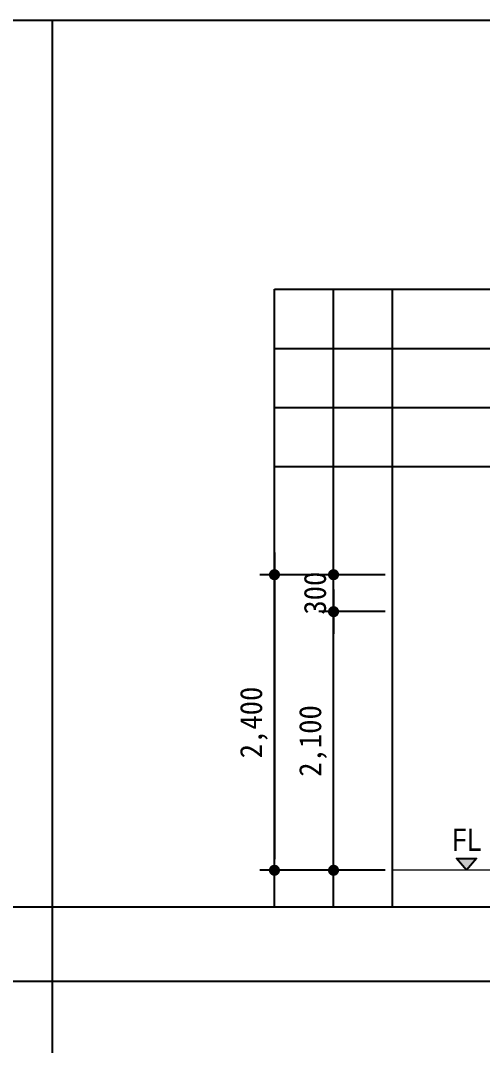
# Model space of a CAD drawing. Header units: millimetres. Extents: x -423835 to -174325, y -1379898 to -1311126.
# Drawn here: x -412830 to -409078, y -1336015 to -1327692 of the extents above; entities that cross this region are included whole.
import ezdxf
from ezdxf.enums import TextEntityAlignment as Align

# ---------------------------------------------------------------- set-up
doc = ezdxf.new("R2010")
doc.units = ezdxf.units.MM
doc.header["$LTSCALE"] = 100
doc.header["$MEASUREMENT"] = 0
doc.header["$PDSIZE"] = -10
doc.layers.get('0').update_dxf_attribs({"linetype": 'CONTINUOUS'})
doc.layers.get('Defpoints').update_dxf_attribs({"color": 153, "linetype": 'CONTINUOUS'})
doc.layers.add('A-DIMS', color=7, linetype='CONTINUOUS')
for name, color, linetype, lineweight in [('A-MKXS-TEXT1', 3, 'CONTINUOUS', 25), ('A-XXXX-FIN2', 6, 'CONTINUOUS', 20), ('A-XXXX-SYMB', 7, 'CONTINUOUS', 25)]:
    doc.layers.add(name, color=color, linetype=linetype, lineweight=lineweight)
doc.styles.add('HY울릉도L', font='')
doc.styles.add('돋움체', font='')
doc.styles.add('맑은고딕', font='malgun.ttf')
doc.styles.get('HY울릉도L').set_extended_font_data('HYwulM')
doc.styles.get('돋움체').set_extended_font_data('DotumChe')
doc.dimstyles.new('CDIM', dxfattribs={"dimtxt": 3, "dimasz": 1.5, "dimexe": 2, "dimexo": 1, "dimgap": 1, "dimtad": 1, "dimdec": 0, "dimrnd": 0.5, "dimzin": 0, "dimdsep": 32, "dimlunit": 6, "dimtxsty": 'HY울릉도L', "dimblk1": '_CIDOT', "dimblk2": '_CIDOT', "dimsah": 1, "dimcen": 5.5, "dimclrd": 2, "dimclre": 2, "dimclrt": 7, "dimadec": 0, "dimazin": 0, "dimtfac": 1, "dimtdec": 0, "dimtix": 1, "dimtmove": 2, "dimatfit": 1, "dimldrblk": '_CIDOT', "dimfxl": 1, "dimtolj": 1, "dimtzin": 0, "dimlwd": -1, "dimarcsym": 0})

# ---------------------------------------------------------------- blocks, each defined once
blk = doc.blocks.new('_CIDOT')
at = {"color": 0, "linetype": 'ByBlock'}
blk.add_line((2, 0), (-1, 0), dxfattribs=at)
at = {"color": 0, "linetype": 'ByBlock', "const_width": 0.5}
blk.add_lwpolyline([(-0.25, 0, 1), (0.25, 0, 1)], format="xyb", close=True, dxfattribs=at)
blk = doc.blocks.new('*D35')
at = {"layer": 'A-DIMS', "lineweight": -2, "transparency": 16777216}
for p, q in [((-409867.5, -1332192.1), (-410887.5, -1332192.1)), ((-409867.5, -1334592.1), (-410887.5, -1334592.1))]:
    blk.add_line(p, q, dxfattribs=at)
at = {"layer": 'A-DIMS', "transparency": 16777216}
blk.add_line((-410767.5, -1332282.1), (-410767.5, -1334502.1), dxfattribs=at)
at = {"layer": 'Defpoints', "color": 0, "transparency": 16777216}
for p in [(-409807.5, -1332192.1), (-410767.5, -1334592.1), (-409807.5, -1334592.1)]:
    blk.add_point(p, dxfattribs=at)
at = {"layer": 'A-DIMS', "transparency": 16777216, "xscale": 90, "yscale": 90, "zscale": 90}
for p, rotation in [((-410767.5, -1332192.1), 90), ((-410767.5, -1334592.1), 270)]:
    blk.add_blockref('_CIDOT', p, dxfattribs=dict(at, rotation=rotation))
at = {"layer": 'A-DIMS', "color": 3, "transparency": 16777216, "insert": (-410934.6, -1333392.1), "char_height": 180, "attachment_point": 5, "rotation": 90, "style": '돋움체'}
blk.add_mtext('\\A1;2,400', dxfattribs=at)
blk = doc.blocks.new('*D36')
at = {"layer": 'A-DIMS', "lineweight": -2, "transparency": 16777216}
for p, q in [((-409947.5, -1332492.1), (-410407.5, -1332492.1)), ((-409867.5, -1334592.1), (-410407.5, -1334592.1))]:
    blk.add_line(p, q, dxfattribs=at)
at = {"layer": 'A-DIMS', "transparency": 16777216}
blk.add_line((-410287.5, -1334502.1), (-410287.5, -1332582.1), dxfattribs=at)
at = {"layer": 'Defpoints', "color": 0, "transparency": 16777216}
for p in [(-410287.5, -1332492.1), (-409887.5, -1332492.1), (-409807.5, -1334592.1)]:
    blk.add_point(p, dxfattribs=at)
at = {"layer": 'A-DIMS', "transparency": 16777216, "xscale": 90, "yscale": 90, "zscale": 90}
for p, rotation in [((-410287.5, -1332492.1), 90), ((-410287.5, -1334592.1), 270)]:
    blk.add_blockref('_CIDOT', p, dxfattribs=dict(at, rotation=rotation))
at = {"layer": 'A-DIMS', "color": 3, "transparency": 16777216, "insert": (-410454.6, -1333542.1), "char_height": 180, "attachment_point": 5, "rotation": 90, "style": '돋움체'}
blk.add_mtext('\\A1;2,100', dxfattribs=at)
blk = doc.blocks.new('*D37')
at = {"layer": 'A-DIMS', "transparency": 16777216}
for p, q in [((-410287.5, -1332102.1), (-410287.5, -1332012.1)), ((-410287.5, -1332492.1), (-410287.5, -1332192.1)), ((-410287.5, -1332582.1), (-410287.5, -1332672.1))]:
    blk.add_line(p, q, dxfattribs=at)
at = {"layer": 'A-DIMS', "lineweight": -2, "transparency": 16777216}
for p, q in [((-409867.5, -1332192.1), (-410407.5, -1332192.1)), ((-409867.5, -1332492.1), (-410407.5, -1332492.1))]:
    blk.add_line(p, q, dxfattribs=at)
at = {"layer": 'Defpoints', "color": 0, "transparency": 16777216}
for p in [(-410287.5, -1332192.1), (-409807.5, -1332192.1), (-409807.5, -1332492.1)]:
    blk.add_point(p, dxfattribs=at)
at = {"layer": 'A-DIMS', "transparency": 16777216, "xscale": 90, "yscale": 90, "zscale": 90}
for p, rotation in [((-410287.5, -1332192.1), 270), ((-410287.5, -1332492.1), 90)]:
    blk.add_blockref('_CIDOT', p, dxfattribs=dict(at, rotation=rotation))
at = {"layer": 'A-DIMS', "color": 3, "transparency": 16777216, "insert": (-410437.6, -1332342.1), "char_height": 180, "attachment_point": 5, "rotation": 90, "style": '돋움체'}
blk.add_mtext('\\A1;300', dxfattribs=at)

msp = doc.modelspace()

# ---------------------------------------------------------------- hatches: boundary and pattern name
at = {"layer": 'A-XXXX-SYMB'}
msp.add_hatch(color=256, dxfattribs=at).paths.add_polyline_path([(-409208, -1334592.1), (-409288.5, -1334496.1), (-409127.4, -1334496.1)])

# ---------------------------------------------------------------- linework, layer by layer
at = {"color": 3, "ltscale": 2}
for p, q in [((-379750.4, -1327692.1), (-423835.4, -1327692.1)), ((-412574.2, -1327692.1), (-412574.2, -1344258.1)), ((-423835.4, -1335492.1), (-379750.4, -1335492.1))]:
    msp.add_line(p, q, dxfattribs=at)
at = {"layer": 'A-XXXX-FIN2'}
msp.add_line((-404207.5, -1334592.1), (-409807.5, -1334592.1), dxfattribs=at)
at = {"layer": 'A-XXXX-SYMB'}
msp.add_lwpolyline([(-409208, -1334592.1), (-409288.5, -1334496.1), (-409127.4, -1334496.1), (-409208, -1334592.1)], dxfattribs=at)
at = {"layer": 'Defpoints'}
for p, q in [((-410767.5, -1334892.1), (-410767.5, -1329874.3)), ((-410767.5, -1329874.3), (-403727.5, -1329874.3)), ((-410287.5, -1334892.1), (-410287.5, -1329874.3)), ((-409807.5, -1334892.1), (-409807.5, -1329874.3)), ((-410767.5, -1330354.3), (-403727.5, -1330354.3)), ((-410767.5, -1330834.3), (-403727.5, -1330834.3)), ((-410767.5, -1331314.3), (-403727.5, -1331314.3)), ((-380230.4, -1334892.1), (-423835.4, -1334892.1))]:
    msp.add_line(p, q, dxfattribs=at)

# ---------------------------------------------------------------- texts
at = {"layer": 'A-MKXS-TEXT1', "style": '맑은고딕'}
msp.add_text('FL', height=180, dxfattribs=at).set_placement((-409208, -1334434.2), align=Align.CENTER)

# ---------------------------------------------------------------- dimensions: what is measured, and where the dimension line sits
at = {"layer": 'A-DIMS'}
for base, p1, p2, picture, middle in [((-410767.5, -1334592.1), (-409807.5, -1332192.1), (-409807.5, -1334592.1), '*D35', (-410934.6, -1333392.1)), ((-410287.5, -1332192.1), (-409807.5, -1332492.1), (-409807.5, -1332192.1), '*D37', (-410437.6, -1332342.1)), ((-410287.5, -1332492.1), (-409807.5, -1334592.1), (-409887.5, -1332492.1), '*D36', (-410454.6, -1333542.1))]:
    dim = msp.add_linear_dim(base=base, p1=p1, p2=p2, angle=90, dimstyle='CDIM', override={"dimscale": 60, "dimtxsty": '돋움체', "dimclrd": 256, "dimclre": 256, "dimclrt": 3}, dxfattribs=at)
    dim.commit()
    dim.dimension.update_dxf_attribs({"geometry": picture, "text_midpoint": middle})

doc.saveas('drawing.dxf')
